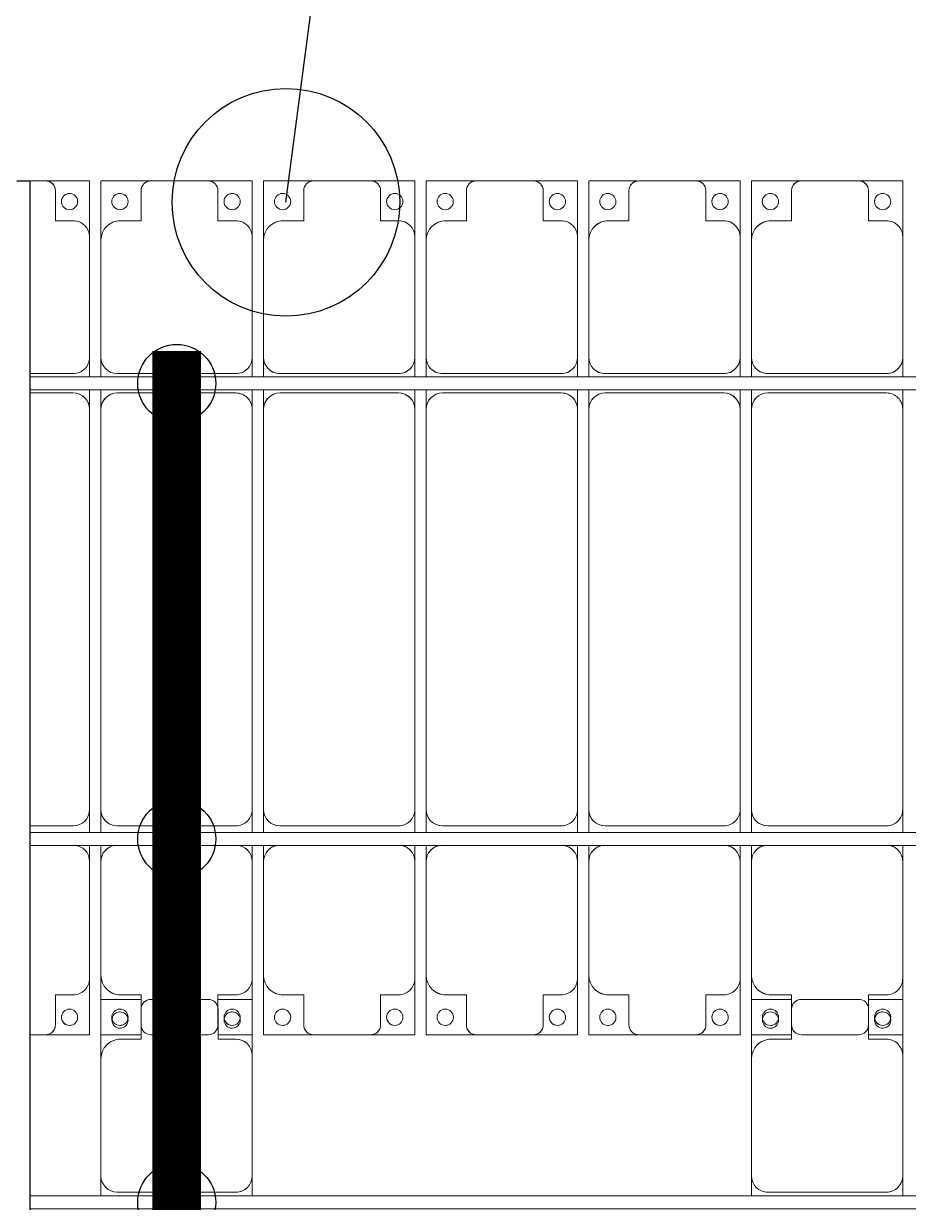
# Model space of a CAD drawing. Header units: millimetres. Extents: x -496478 to -186190, y -204059 to -87354.
# Drawn here: x -367212 to -364492, y -98423 to -94799 of the extents above; entities that cross this region are included whole.
import ezdxf

# ---------------------------------------------------------------- set-up
doc = ezdxf.new("R2010")
doc.units = ezdxf.units.MM
for name, color, linetype, lineweight in [('A-DETL-MBND', 5, 'Continuous', 9), ('A-GENM', 13, 'Continuous', 9), ('S-BEAM', 12, 'Continuous', 9)]:
    doc.layers.add(name, color=color, linetype=linetype, lineweight=lineweight)
for name, color, linetype in [('GC-BICH NEO', 6, 'Continuous'), ('GC-DAY NEO', 5, 'Continuous'), ('GC-HOP 40x60 GIA CUONG', 1, 'Continuous')]:
    doc.layers.add(name, color=color, linetype=linetype)

# ---------------------------------------------------------------- blocks, each defined once
blk = doc.blocks.new('Dải phao đi lại kèm đỡ invester - DẢI PHAO ĐI LẠI-V1-BỐ TRÍ KHUNG KẾT CẤU BÈ PIN 01')
at = {"layer": 'A-DETL-MBND', "color": 8}
for p, q in [((71588.2, 1312.2), (71540, 1312.2)), ((71588.2, 1312.2), (71723.4, 1312.2)), ((71723.4, 1312.2), (71588.2, 1312.2)), ((71723.4, 1312.2), (71723.4, 1139.7)), ((71758.4, 1312.2), (71911.8, 1312.2)), ((71758.4, 1129.7), (71758.4, 1312.2)), ((71911.8, 1312.2), (71758.4, 1312.2)), ((72088.2, 1312.2), (71911.8, 1312.2)), ((72088.2, 1312.2), (72223.4, 1312.2)), ((72223.4, 1312.2), (72088.2, 1312.2)), ((72223.4, 1312.2), (72223.4, 1139.7)), ((72258.4, 1312.2), (72411.8, 1312.2)), ((72258.4, 1129.7), (72258.4, 1312.2)), ((72411.8, 1312.2), (72258.4, 1312.2)), ((72588.2, 1312.2), (72411.8, 1312.2)), ((72588.2, 1312.2), (72723.4, 1312.2)), ((72723.4, 1312.2), (72588.2, 1312.2)), ((72723.4, 1312.2), (72723.4, 1139.7)), ((72758.4, 1312.2), (72911.8, 1312.2)), ((72758.4, 1129.7), (72758.4, 1312.2)), ((72911.8, 1312.2), (72758.4, 1312.2)), ((73088.2, 1312.2), (72911.8, 1312.2)), ((73088.2, 1312.2), (73223.4, 1312.2)), ((73223.4, 1312.2), (73088.2, 1312.2)), ((73223.4, 1312.2), (73223.4, 1139.7)), ((73258.4, 1312.2), (73408.5, 1312.2)), ((73258.4, 1129.7), (73258.4, 1312.2)), ((73408.5, 1312.2), (73258.4, 1312.2)), ((73588.2, 1312.2), (73411.8, 1312.2)), ((73588.2, 1312.2), (73723.4, 1312.2)), ((73723.4, 1312.2), (73588.2, 1312.2)), ((73723.4, 1312.2), (73723.4, 1139.7)), ((73758.4, 1312.2), (73911.8, 1312.2)), ((73758.4, 1129.7), (73758.4, 1312.2)), ((73911.8, 1312.2), (73758.4, 1312.2)), ((74088.2, 1312.2), (73911.8, 1312.2)), ((74088.2, 1312.2), (74223.4, 1312.2)), ((74223.4, 1312.2), (74088.2, 1312.2)), ((74223.4, 1312.2), (74223.4, 1139.7)), ((71618.2, 1189.7), (71618.2, 1282.2)), ((71881.8, 1282.2), (71881.8, 1189.7)), ((72118.2, 1189.7), (72118.2, 1282.2)), ((72381.8, 1282.2), (72381.8, 1189.7)), ((72618.2, 1189.7), (72618.2, 1282.2)), ((72881.8, 1282.2), (72881.8, 1189.7)), ((73118.2, 1189.7), (73118.2, 1282.2)), ((73381.8, 1282.2), (73381.8, 1189.7)), ((73618.2, 1189.7), (73618.2, 1282.2)), ((73881.8, 1282.2), (73881.8, 1189.7)), ((74118.2, 1189.7), (74118.2, 1282.2)), ((71673.4, 1189.7), (71618.2, 1189.7)), ((71881.8, 1189.7), (71818.4, 1189.7)), ((72173.4, 1189.7), (72118.2, 1189.7)), ((72381.8, 1189.7), (72318.4, 1189.7)), ((72673.4, 1189.7), (72618.2, 1189.7)), ((72881.8, 1189.7), (72818.4, 1189.7)), ((73173.4, 1189.7), (73118.2, 1189.7)), ((73381.8, 1189.7), (73318.4, 1189.7)), ((73673.4, 1189.7), (73618.2, 1189.7)), ((73881.8, 1189.7), (73818.4, 1189.7)), ((74173.4, 1189.7), (74118.2, 1189.7)), ((71723.4, 769.7), (71723.4, 1139.7)), ((71758.4, 1129.7), (71758.4, 769.7)), ((72223.4, 769.7), (72223.4, 1139.7)), ((72258.4, 1129.7), (72258.4, 769.7)), ((72723.4, 769.7), (72723.4, 1139.7)), ((72758.4, 1129.7), (72758.4, 769.7)), ((73223.4, 769.7), (73223.4, 1139.7)), ((73258.4, 1129.7), (73258.4, 769.7)), ((73723.4, 769.7), (73723.4, 1139.7)), ((73758.4, 1129.7), (73758.4, 769.7)), ((74223.4, 769.7), (74223.4, 1139.7)), ((71723.4, 769.7), (71723.4, 709.7)), ((71758.4, 709.7), (71758.4, 769.7)), ((72223.4, 769.7), (72223.4, 709.7)), ((72258.4, 709.7), (72258.4, 769.7)), ((72723.4, 769.7), (72723.4, 709.7)), ((72758.4, 709.7), (72758.4, 769.7)), ((73223.4, 769.7), (73223.4, 709.7)), ((73258.4, 709.7), (73258.4, 769.7)), ((73723.4, 769.7), (73723.4, 709.7)), ((73758.4, 709.7), (73758.4, 769.7)), ((74223.4, 769.7), (74223.4, 709.7)), ((71540, 719.7), (71673.4, 719.7)), ((71808.4, 719.7), (72173.4, 719.7)), ((72308.4, 719.7), (72673.4, 719.7)), ((72808.4, 719.7), (73173.4, 719.7)), ((73308.4, 719.7), (73673.4, 719.7)), ((73808.4, 719.7), (74173.4, 719.7)), ((71673.4, 660.3), (71540, 660.3)), ((71723.4, 669.7), (71723.4, 610.3)), ((71758.4, 610.3), (71758.4, 669.7)), ((72173.4, 660.3), (71808.4, 660.3)), ((72223.4, 669.7), (72223.4, 610.3)), ((72258.4, 610.3), (72258.4, 669.7)), ((72673.4, 660.3), (72308.4, 660.3)), ((72723.4, 669.7), (72723.4, 610.3)), ((72758.4, 610.3), (72758.4, 669.7)), ((73173.4, 660.3), (72808.4, 660.3)), ((73223.4, 669.7), (73223.4, 610.3)), ((73258.4, 610.3), (73258.4, 669.7)), ((73673.4, 660.3), (73308.4, 660.3)), ((73723.4, 669.7), (73723.4, 610.3)), ((73758.4, 610.3), (73758.4, 669.7)), ((74173.4, 660.3), (73808.4, 660.3)), ((74223.4, 669.7), (74223.4, 610.3)), ((71723.4, -620.3), (71723.4, 610.3)), ((71758.4, 610.3), (71758.4, -620.3)), ((72223.4, -620.3), (72223.4, 610.3)), ((72258.4, 610.3), (72258.4, -620.3)), ((72723.4, -620.3), (72723.4, 610.3)), ((72758.4, 610.3), (72758.4, -620.3)), ((73223.4, -620.3), (73223.4, 610.3)), ((73258.4, 610.3), (73258.4, -620.3)), ((73723.4, -620.3), (73723.4, 610.3)), ((73758.4, 610.3), (73758.4, -620.3)), ((74223.4, -620.3), (74223.4, 610.3)), ((71723.4, -620.3), (71723.4, -690.3)), ((71758.4, -690.3), (71758.4, -620.3)), ((72223.4, -620.3), (72223.4, -690.3)), ((72258.4, -690.3), (72258.4, -620.3)), ((72723.4, -620.3), (72723.4, -690.3)), ((72758.4, -690.3), (72758.4, -620.3)), ((73223.4, -620.3), (73223.4, -690.3)), ((73258.4, -690.3), (73258.4, -620.3)), ((73723.4, -620.3), (73723.4, -690.3)), ((73758.4, -690.3), (73758.4, -620.3)), ((74223.4, -620.3), (74223.4, -690.3)), ((71540, -670.3), (71673.4, -670.3)), ((71808.4, -670.3), (72173.4, -670.3)), ((72308.4, -670.3), (72673.4, -670.3)), ((72808.4, -670.3), (73173.4, -670.3)), ((73308.4, -670.3), (73673.4, -670.3)), ((73808.4, -670.3), (74173.4, -670.3)), ((71723.4, -730.3), (71723.4, -779.7)), ((71758.4, -779.7), (71758.4, -730.3)), ((72223.4, -730.3), (72223.4, -779.7)), ((72258.4, -779.7), (72258.4, -730.3)), ((72723.4, -730.3), (72723.4, -779.7)), ((72758.4, -779.7), (72758.4, -730.3)), ((73223.4, -730.3), (73223.4, -779.7)), ((73258.4, -779.7), (73258.4, -730.3)), ((73723.4, -730.3), (73723.4, -779.7)), ((73758.4, -779.7), (73758.4, -730.3)), ((74223.4, -730.3), (74223.4, -779.7)), ((71723.4, -1139.7), (71723.4, -779.7)), ((71758.4, -779.7), (71758.4, -1129.7)), ((72223.4, -1139.7), (72223.4, -779.7)), ((72258.4, -779.7), (72258.4, -1129.7)), ((72723.4, -1139.7), (72723.4, -779.7)), ((72758.4, -779.7), (72758.4, -1129.7)), ((73223.4, -1139.7), (73223.4, -779.7)), ((73258.4, -779.7), (73258.4, -1129.7)), ((73723.4, -1139.7), (73723.4, -779.7)), ((73758.4, -779.7), (73758.4, -1129.7)), ((74223.4, -1139.7), (74223.4, -779.7)), ((71723.4, -1139.7), (71723.4, -1312.2)), ((71758.4, -1312.2), (71758.4, -1129.7)), ((72223.4, -1139.7), (72223.4, -1312.2)), ((72258.4, -1312.2), (72258.4, -1129.7)), ((72723.4, -1139.7), (72723.4, -1312.2)), ((72758.4, -1312.2), (72758.4, -1129.7)), ((73223.4, -1139.7), (73223.4, -1312.2)), ((73258.4, -1312.2), (73258.4, -1129.7)), ((73723.4, -1139.7), (73723.4, -1312.2)), ((73758.4, -1312.2), (73758.4, -1129.7)), ((74223.4, -1139.7), (74223.4, -1312.2)), ((71618.2, -1282.2), (71618.2, -1189.7)), ((71618.2, -1189.7), (71673.4, -1189.7)), ((71818.4, -1189.7), (71881.8, -1189.7)), ((71881.8, -1189.7), (71881.8, -1282.2)), ((72118.2, -1282.2), (72118.2, -1189.7)), ((72118.2, -1189.7), (72173.4, -1189.7)), ((72318.4, -1189.7), (72381.8, -1189.7)), ((72381.8, -1189.7), (72381.8, -1282.2)), ((72618.2, -1282.2), (72618.2, -1189.7)), ((72618.2, -1189.7), (72673.4, -1189.7)), ((72818.4, -1189.7), (72881.8, -1189.7)), ((72881.8, -1189.7), (72881.8, -1282.2)), ((73118.2, -1282.2), (73118.2, -1189.7)), ((73118.2, -1189.7), (73173.4, -1189.7)), ((73318.4, -1189.7), (73381.8, -1189.7)), ((73381.8, -1189.7), (73381.8, -1282.2)), ((73618.2, -1282.2), (73618.2, -1189.7)), ((73618.2, -1189.7), (73673.4, -1189.7)), ((73818.4, -1189.7), (73881.8, -1189.7)), ((73881.8, -1189.7), (73881.8, -1282.2)), ((74118.2, -1282.2), (74118.2, -1189.7)), ((74118.2, -1189.7), (74173.4, -1189.7)), ((71540, -1312.2), (71588.2, -1312.2)), ((71723.4, -1312.2), (71588.2, -1312.2)), ((71588.2, -1312.2), (71723.4, -1312.2)), ((71881.8, -1312.2), (71758.4, -1312.2)), ((71911.8, -1312.2), (72088.2, -1312.2)), ((72223.4, -1312.2), (72118.2, -1312.2)), ((72411.8, -1312.2), (72258.4, -1312.2)), ((72258.4, -1312.2), (72411.8, -1312.2)), ((72411.8, -1312.2), (72588.2, -1312.2)), ((72723.4, -1312.2), (72588.2, -1312.2)), ((72588.2, -1312.2), (72723.4, -1312.2)), ((72911.8, -1312.2), (72758.4, -1312.2)), ((72758.4, -1312.2), (72911.8, -1312.2)), ((72911.8, -1312.2), (73088.2, -1312.2)), ((73223.4, -1312.2), (73088.2, -1312.2)), ((73088.2, -1312.2), (73223.4, -1312.2)), ((73408.5, -1312.2), (73258.4, -1312.2)), ((73258.4, -1312.2), (73408.5, -1312.2)), ((73411.8, -1312.2), (73588.2, -1312.2)), ((73723.4, -1312.2), (73588.2, -1312.2)), ((73588.2, -1312.2), (73723.4, -1312.2)), ((73881.8, -1312.2), (73758.4, -1312.2)), ((73911.8, -1312.2), (74088.2, -1312.2)), ((74223.4, -1312.2), (74118.2, -1312.2))]:
    blk.add_line(p, q, dxfattribs=at)
for centre, radius, start, end in [((71588.2, 1282.2), 30, 0, 90), ((71588.2, 1282.2), 30, 75, 90), ((71588.2, 1282.2), 30, 15, 90), ((71588.2, 1282.2), 30, 75, 90), ((71911.8, 1282.2), 30, 90, 180), ((71911.8, 1282.2), 30, 90, 165), ((71911.8, 1282.2), 30, 90, 105), ((71911.8, 1282.2), 30, 90, 105), ((72088.2, 1282.2), 30, 360, 90), ((72088.2, 1282.2), 30, 75, 90), ((72088.2, 1282.2), 30, 15, 90), ((72088.2, 1282.2), 30, 75, 90), ((72411.8, 1282.2), 30, 90, 180), ((72411.8, 1282.2), 30, 90, 165), ((72411.8, 1282.2), 30, 90, 105), ((72411.8, 1282.2), 30, 90, 105), ((72588.2, 1282.2), 30, 0, 90), ((72588.2, 1282.2), 30, 75, 90), ((72588.2, 1282.2), 30, 15, 90), ((72588.2, 1282.2), 30, 75, 90), ((72911.8, 1282.2), 30, 90, 180), ((72911.8, 1282.2), 30, 90, 165), ((72911.8, 1282.2), 30, 90, 105), ((72911.8, 1282.2), 30, 90, 105), ((73088.2, 1282.2), 30, 0, 90), ((73088.2, 1282.2), 30, 75, 90), ((73088.2, 1282.2), 30, 15, 90), ((73088.2, 1282.2), 30, 75, 90), ((73411.8, 1282.2), 30, 90, 180), ((73411.8, 1282.2), 30, 96.316, 165), ((73411.8, 1282.2), 30, 96.316, 105), ((73411.8, 1282.2), 30, 96.316, 105), ((73588.2, 1282.2), 30, 0, 90), ((73588.2, 1282.2), 30, 75, 90), ((73588.2, 1282.2), 30, 15, 90), ((73588.2, 1282.2), 30, 75, 90), ((73911.8, 1282.2), 30, 90, 180), ((73911.8, 1282.2), 30, 90, 165), ((73911.8, 1282.2), 30, 90, 105), ((73911.8, 1282.2), 30, 90, 105), ((74088.2, 1282.2), 30, 0, 90), ((74088.2, 1282.2), 30, 75, 90), ((74088.2, 1282.2), 30, 15, 90), ((74088.2, 1282.2), 30, 75, 90), ((71661.8, 1248.6), 25, 90, 270), ((71661.8, 1248.6), 25, 120, 135), ((71661.8, 1248.6), 25, 90, 105), ((71661.8, 1248.6), 25, 270, 90), ((71816.8, 1248.6), 25, 90, 270), ((71816.8, 1248.6), 25, 270, 90), ((72161.8, 1248.6), 25, 90, 270), ((72161.8, 1248.6), 25, 120, 135), ((72161.8, 1248.6), 25, 90, 105), ((72161.8, 1248.6), 25, 270, 90), ((72316.8, 1248.6), 25, 90, 270), ((72316.8, 1248.6), 25, 270, 90), ((72661.8, 1248.6), 25, 90, 270), ((72661.8, 1248.6), 25, 120, 135), ((72661.8, 1248.6), 25, 90, 105), ((72661.8, 1248.6), 25, 270, 90), ((72816.8, 1248.6), 25, 90, 270), ((72816.8, 1248.6), 25, 270, 90), ((73161.8, 1248.6), 25, 90, 270), ((73161.8, 1248.6), 25, 120, 135), ((73161.8, 1248.6), 25, 90, 105), ((73161.8, 1248.6), 25, 270, 90), ((73316.8, 1248.6), 25, 90, 270), ((73316.8, 1248.6), 25, 270, 90), ((73661.8, 1248.6), 25, 90, 270), ((73661.8, 1248.6), 25, 120, 135), ((73661.8, 1248.6), 25, 90, 105), ((73661.8, 1248.6), 25, 270, 90), ((73816.8, 1248.6), 25, 90, 270), ((73816.8, 1248.6), 25, 270, 90), ((74161.8, 1248.6), 25, 90, 270), ((74161.8, 1248.6), 25, 120, 135), ((74161.8, 1248.6), 25, 90, 105), ((74161.8, 1248.6), 25, 270, 90), ((71661.8, 1248.6), 25, 150, 180), ((72161.8, 1248.6), 25, 150, 180), ((72661.8, 1248.6), 25, 150, 180), ((73161.8, 1248.6), 25, 150, 180), ((73661.8, 1248.6), 25, 150, 180), ((74161.8, 1248.6), 25, 150, 180), ((71673.4, 1139.7), 50, 360, 90), ((71673.4, 1139.7), 50, 45, 90), ((71818.4, 1129.7), 60, 90, 180), ((71818.4, 1129.7), 60, 90, 135), ((72173.4, 1139.7), 50, 360, 90), ((72173.4, 1139.7), 50, 45, 90), ((72318.4, 1129.7), 60, 90, 180), ((72318.4, 1129.7), 60, 90, 135), ((72673.4, 1139.7), 50, 0, 90), ((72673.4, 1139.7), 50, 45, 90), ((72818.4, 1129.7), 60, 90, 180), ((72818.4, 1129.7), 60, 90, 135), ((73173.4, 1139.7), 50, 360, 90), ((73173.4, 1139.7), 50, 45, 90), ((73318.4, 1129.7), 60, 90, 180), ((73318.4, 1129.7), 60, 90, 135), ((73673.4, 1139.7), 50, 0, 90), ((73673.4, 1139.7), 50, 45, 90), ((73818.4, 1129.7), 60, 90, 180), ((73818.4, 1129.7), 60, 90, 135), ((74173.4, 1139.7), 50, 360, 90), ((74173.4, 1139.7), 50, 45, 90), ((71673.4, 769.7), 50, 270, 0), ((71808.4, 769.7), 50, 180, 270), ((72173.4, 769.7), 50, 270, 360), ((72308.4, 769.7), 50, 180, 270), ((72673.4, 769.7), 50, 270, 360), ((72808.4, 769.7), 50, 180, 270), ((73173.4, 769.7), 50, 270, 360), ((73308.4, 769.7), 50, 180, 270), ((73673.4, 769.7), 50, 270, 360), ((73808.4, 769.7), 50, 180, 270), ((74173.4, 769.7), 50, 270, 360), ((71673.4, 769.7), 50, 270, 315), ((71808.4, 769.7), 50, 225, 263.2426), ((72173.4, 769.7), 50, 270, 315), ((72308.4, 769.7), 50, 225, 270), ((72673.4, 769.7), 50, 270, 315), ((72808.4, 769.7), 50, 225, 270), ((73173.4, 769.7), 50, 270, 315), ((73308.4, 769.7), 50, 225, 270), ((73673.4, 769.7), 50, 270, 315), ((73808.4, 769.7), 50, 225, 270), ((74173.4, 769.7), 50, 270, 315), ((71673.4, 610.3), 50, 0, 90), ((71673.4, 610.3), 50, 15, 90), ((71808.4, 610.3), 50, 90, 180), ((71808.4, 610.3), 50, 105, 180), ((72173.4, 610.3), 50, 360, 90), ((72173.4, 610.3), 50, 15, 90), ((72308.4, 610.3), 50, 90, 180), ((72308.4, 610.3), 50, 105, 180), ((72673.4, 610.3), 50, 0, 90), ((72673.4, 610.3), 50, 15, 90), ((72808.4, 610.3), 50, 90, 180), ((72808.4, 610.3), 50, 105, 180), ((73173.4, 610.3), 50, 360, 90), ((73173.4, 610.3), 50, 15, 90), ((73308.4, 610.3), 50, 90, 180), ((73308.4, 610.3), 50, 105, 180), ((73673.4, 610.3), 50, 0, 90), ((73673.4, 610.3), 50, 15, 90), ((73808.4, 610.3), 50, 90, 180), ((73808.4, 610.3), 50, 105, 180), ((74173.4, 610.3), 50, 360, 90), ((74173.4, 610.3), 50, 45, 90), ((74173.4, 610.3), 50, 15, 30), ((71673.4, -620.3), 50, 270, 360), ((71673.4, -620.3), 50, 270, 360), ((71808.4, -620.3), 50, 180, 270), ((71808.4, -620.3), 50, 195, 263.2212), ((72173.4, -620.3), 50, 270, 0), ((72173.4, -620.3), 50, 270, 0), ((72308.4, -620.3), 50, 180, 270), ((72308.4, -620.3), 50, 195, 270), ((72673.4, -620.3), 50, 270, 0), ((72673.4, -620.3), 50, 270, 0), ((72808.4, -620.3), 50, 180, 270), ((72808.4, -620.3), 50, 195, 270), ((73173.4, -620.3), 50, 270, 0), ((73173.4, -620.3), 50, 270, 0), ((73308.4, -620.3), 50, 180, 270), ((73308.4, -620.3), 50, 195, 270), ((73673.4, -620.3), 50, 270, 0), ((73673.4, -620.3), 50, 270, 0), ((73808.4, -620.3), 50, 180, 270), ((73808.4, -620.3), 50, 195, 270), ((74173.4, -620.3), 50, 270, 0), ((74173.4, -620.3), 50, 320.0136, 0), ((74173.4, -620.3), 50, 270, 315), ((71673.4, -779.7), 50, 0, 84.2019), ((71673.4, -779.7), 50, 45, 84.2019), ((71808.4, -779.7), 50, 96.7797, 180), ((71808.4, -779.7), 50, 96.7797, 135), ((72173.4, -779.7), 50, 0, 84.2019), ((72173.4, -779.7), 50, 45, 84.2019), ((72308.4, -779.7), 50, 95.7981, 180), ((72308.4, -779.7), 50, 95.7981, 135), ((72673.4, -779.7), 50, 0, 84.2019), ((72673.4, -779.7), 50, 45, 84.2019), ((72808.4, -779.7), 50, 95.7981, 180), ((72808.4, -779.7), 50, 95.7981, 135), ((73173.4, -779.7), 50, 360, 84.2019), ((73173.4, -779.7), 50, 45, 84.2019), ((73308.4, -779.7), 50, 95.7981, 180), ((73308.4, -779.7), 50, 95.7981, 135), ((73673.4, -779.7), 50, 0, 84.2019), ((73673.4, -779.7), 50, 45, 84.2019), ((73808.4, -779.7), 50, 95.7981, 180), ((73808.4, -779.7), 50, 95.7981, 135), ((74173.4, -779.7), 50, 360, 84.2019), ((74173.4, -779.7), 50, 45, 84.2019), ((71673.4, -1139.7), 50, 270, 0), ((71818.4, -1129.7), 60, 180, 270), ((72173.4, -1139.7), 50, 270, 0), ((72318.4, -1129.7), 60, 180, 270), ((72673.4, -1139.7), 50, 270, 0), ((72818.4, -1129.7), 60, 180, 270), ((73173.4, -1139.7), 50, 270, 360), ((73318.4, -1129.7), 60, 180, 270), ((73673.4, -1139.7), 50, 270, 0), ((73818.4, -1129.7), 60, 180, 270), ((74173.4, -1139.7), 50, 270, 0), ((71673.4, -1139.7), 50, 270, 315), ((71818.4, -1129.7), 60, 225, 270), ((72173.4, -1139.7), 50, 270, 315), ((72318.4, -1129.7), 60, 225, 270), ((72673.4, -1139.7), 50, 270, 315), ((72818.4, -1129.7), 60, 225, 270), ((73173.4, -1139.7), 50, 270, 315), ((73318.4, -1129.7), 60, 225, 270), ((73673.4, -1139.7), 50, 270, 315), ((73818.4, -1129.7), 60, 225, 270), ((74173.4, -1139.7), 50, 270, 315), ((71661.8, -1258.6), 25, 90, 270), ((71661.8, -1258.6), 25, 165, 270), ((71661.8, -1258.6), 25, 270, 90), ((71661.8, -1258.6), 25, 360, 15), ((71816.8, -1258.6), 25, 90, 270), ((71816.8, -1258.6), 25, 270, 90), ((72161.8, -1258.6), 25, 90, 270), ((72161.8, -1258.6), 25, 165, 270), ((72161.8, -1258.6), 25, 270, 90), ((72316.8, -1258.6), 25, 90, 270), ((72316.8, -1258.6), 25, 165, 180), ((72316.8, -1258.6), 25, 270, 90), ((72661.8, -1258.6), 25, 90, 270), ((72661.8, -1258.6), 25, 165, 270), ((72661.8, -1258.6), 25, 270, 90), ((72661.8, -1258.6), 25, 0, 15), ((72816.8, -1258.6), 25, 90, 270), ((72816.8, -1258.6), 25, 165, 180), ((72816.8, -1258.6), 25, 270, 90), ((73161.8, -1258.6), 25, 90, 270), ((73161.8, -1258.6), 25, 165, 270), ((73161.8, -1258.6), 25, 270, 90), ((73161.8, -1258.6), 25, 0, 15), ((73316.8, -1258.6), 25, 90, 270), ((73316.8, -1258.6), 25, 165, 180), ((73316.8, -1258.6), 25, 270, 90), ((73661.8, -1258.6), 25, 90, 270), ((73661.8, -1258.6), 25, 165, 270), ((73661.8, -1258.6), 25, 270, 90), ((73661.8, -1258.6), 25, 360, 15), ((73816.8, -1258.6), 25, 90, 270), ((73816.8, -1258.6), 25, 270, 90), ((74161.8, -1258.6), 25, 90, 270), ((74161.8, -1258.6), 25, 165, 270), ((74161.8, -1258.6), 25, 270, 90), ((71588.2, -1282.2), 30, 270, 360), ((71588.2, -1282.2), 30, 270, 345), ((71588.2, -1282.2), 30, 315, 330), ((71588.2, -1282.2), 30, 315, 330), ((71816.8, -1258.6), 25, 270, 285), ((71911.8, -1282.2), 30, 180, 270), ((72088.2, -1282.2), 30, 270, 360), ((72316.8, -1258.6), 25, 270, 285), ((72411.8, -1282.2), 30, 180, 270), ((72411.8, -1282.2), 30, 195, 270), ((72588.2, -1282.2), 30, 270, 0), ((72588.2, -1282.2), 30, 270, 345), ((72588.2, -1282.2), 30, 315, 330), ((72588.2, -1282.2), 30, 315, 330), ((72816.8, -1258.6), 25, 270, 285), ((72911.8, -1282.2), 30, 180, 270), ((72911.8, -1282.2), 30, 195, 270), ((73088.2, -1282.2), 30, 270, 0), ((73088.2, -1282.2), 30, 270, 345), ((73088.2, -1282.2), 30, 315, 330), ((73088.2, -1282.2), 30, 315, 330), ((73316.8, -1258.6), 25, 270, 285), ((73411.8, -1282.2), 30, 180, 270), ((73411.8, -1282.2), 30, 195, 263.6169), ((73588.2, -1282.2), 30, 270, 0), ((73588.2, -1282.2), 30, 270, 345), ((73588.2, -1282.2), 30, 315, 330), ((73588.2, -1282.2), 30, 315, 330), ((73816.8, -1258.6), 25, 270, 285), ((73911.8, -1282.2), 30, 180, 270), ((74088.2, -1282.2), 30, 270, 360), ((71588.2, -1282.2), 30, 270, 285), ((71588.2, -1282.2), 30, 270, 285), ((72411.8, -1282.2), 30, 255, 270), ((72411.8, -1282.2), 30, 255, 270), ((72588.2, -1282.2), 30, 270, 285), ((72588.2, -1282.2), 30, 270, 285), ((72911.8, -1282.2), 30, 255, 270), ((72911.8, -1282.2), 30, 255, 270), ((73088.2, -1282.2), 30, 270, 285), ((73088.2, -1282.2), 30, 270, 285), ((73411.8, -1282.2), 30, 255, 263.6169), ((73411.8, -1282.2), 30, 255, 263.6169), ((73588.2, -1282.2), 30, 270, 285), ((73588.2, -1282.2), 30, 270, 285)]:
    blk.add_arc(centre, radius, start, end, dxfattribs=at)
blk = doc.blocks.new('Dai phao do pin - DẢI PHAO ĐỠ PIN-V37-BỐ TRÍ KHUNG KẾT CẤU BÈ PIN 01')
at = {"layer": 'A-DETL-MBND', "color": 8}
for p, q in [((68478, 241.6), (68539.7, 241.6)), ((68899.7, 241.6), (68539.7, 241.6)), ((68899.7, 241.6), (69082.2, 241.6)), ((69082.2, 241.6), (69082.2, 118.2)), ((68489.7, 191.6), (68489.7, -173.4)), ((68959.7, 118.2), (68959.7, 181.6)), ((69052.2, 118.2), (68959.7, 118.2)), ((69082.2, -88.2), (69082.2, 88.2)), ((68959.7, -173.4), (68959.7, -118.2)), ((68959.7, -118.2), (69052.2, -118.2)), ((69082.2, -118.2), (69082.2, -223.4)), ((68539.7, -223.4), (68478, -223.4)), ((68539.7, -223.4), (68909.7, -223.4)), ((69082.2, -223.4), (68909.7, -223.4))]:
    blk.add_line(p, q, dxfattribs=at)
for centre, radius, start, end in [((68539.7, 191.6), 50, 90, 180), ((68539.7, 191.6), 50, 135, 173.2039), ((68899.7, 181.6), 60, 0, 90), ((68899.7, 181.6), 60, 0, 45), ((69018.6, 183.2), 25, 0, 180), ((69018.6, 183.2), 25, 180, 360), ((69052.2, 88.2), 30, 0, 90), ((69052.2, -88.2), 30, 270, 0), ((69018.6, -161.8), 25, 0, 180), ((69018.6, -161.8), 25, 60, 90), ((69018.6, -161.8), 25, 30, 45), ((68539.7, -173.4), 50, 180, 270), ((68539.7, -173.4), 50, 180, 225), ((68909.7, -173.4), 50, 270, 360), ((68909.7, -173.4), 50, 321.8601, 360), ((69018.6, -161.8), 25, 180, 0), ((69018.6, -161.8), 25, 0, 15)]:
    blk.add_arc(centre, radius, start, end, dxfattribs=at)
blk = doc.blocks.new('Dai phao do pin - DẢI PHAO ĐỠ PIN-V38-BỐ TRÍ KHUNG KẾT CẤU BÈ PIN 01')
at = {"layer": 'A-DETL-MBND', "color": 8}
for p, q in [((68478, 241.6), (68539.7, 241.6)), ((68899.7, 241.6), (68539.7, 241.6)), ((68899.7, 241.6), (69082.2, 241.6)), ((69082.2, 241.6), (69082.2, 118.2)), ((68489.7, 191.6), (68489.7, -173.4)), ((68959.7, 118.2), (68959.7, 181.6)), ((69052.2, 118.2), (68959.7, 118.2)), ((69082.2, -88.2), (69082.2, 88.2)), ((68959.7, -173.4), (68959.7, -118.2)), ((68959.7, -118.2), (69052.2, -118.2)), ((69082.2, -118.2), (69082.2, -223.4)), ((68539.7, -223.4), (68478, -223.4)), ((68539.7, -223.4), (68909.7, -223.4)), ((69082.2, -223.4), (68909.7, -223.4))]:
    blk.add_line(p, q, dxfattribs=at)
for centre, radius, start, end in [((68539.7, 191.6), 50, 90, 180), ((68539.7, 191.6), 50, 135, 180), ((68899.7, 181.6), 60, 0, 90), ((68899.7, 181.6), 60, 0, 45), ((69018.6, 183.2), 25, 0, 180), ((69018.6, 183.2), 25, 180, 360), ((69052.2, 88.2), 30, 0, 90), ((69052.2, -88.2), 30, 270, 0), ((69018.6, -161.8), 25, 0, 180), ((69018.6, -161.8), 25, 60, 90), ((69018.6, -161.8), 25, 30, 45), ((68539.7, -173.4), 50, 180, 270), ((68539.7, -173.4), 50, 180, 225), ((68909.7, -173.4), 50, 270, 360), ((68909.7, -173.4), 50, 315, 360), ((69018.6, -161.8), 25, 180, 0), ((69018.6, -161.8), 25, 0, 15)]:
    blk.add_arc(centre, radius, start, end, dxfattribs=at)
blk = doc.blocks.new('Dầm C52 - Dầm C52-19519-BỐ TRÍ KHUNG KẾT CẤU BÈ PIN 01')
at = {"layer": 'S-BEAM', "color": 1}
for p, q in [((-3500, 20), (2460, 20)), ((2460, -20), (-3500, -20))]:
    blk.add_line(p, q, dxfattribs=at)
blk = doc.blocks.new('Dầm C52 - Hộp 40x60-24147-BỐ TRÍ KHUNG KẾT CẤU BÈ PIN 01')
at = {"layer": 'S-BEAM', "color": 3, "lineweight": 25}
for p, q in [((37857.1, 20), (37857.1, -20)), ((37857.1, -20), (-37857.1, -20))]:
    blk.add_line(p, q, dxfattribs=at)
blk = doc.blocks.new('HOBANMONG_BEPIN 1_rvt-1-BỐ TRÍ KHUNG KẾT CẤU BÈ PIN 01')
at = {"layer": 'A-GENM', "lineweight": 9}
for name, p, rotation in [('Dải phao đi lại kèm đỡ invester - DẢI PHAO ĐI LẠI-V1-BỐ TRÍ KHUNG KẾT CẤU BÈ PIN 01', (-438732.7, -96596), 0.0007586099545854), ('Dai phao do pin - DẢI PHAO ĐỠ PIN-V37-BỐ TRÍ KHUNG KẾT CẤU BÈ PIN 01', (-366731.7, -166880.7), 90.00075860989342), ('Dai phao do pin - DẢI PHAO ĐỠ PIN-V38-BỐ TRÍ KHUNG KẾT CẤU BÈ PIN 01', (-364731.7, -166880.7), 90.00075860989342)]:
    blk.add_blockref(name, p, dxfattribs=dict(at, rotation=rotation))
at = {"layer": 'S-BEAM', "lineweight": 9}
for name, p, rotation in [('Dầm C52 - Hộp 40x60-24147-BỐ TRÍ KHUNG KẾT CẤU BÈ PIN 01', (-367212.2, -133140), 90.00075860989166), ('Dầm C52 - Dầm C52-19519-BỐ TRÍ KHUNG KẾT CẤU BÈ PIN 01', (-364732.7, -95905.4), 180.0007586094741), ('Dầm C52 - Dầm C52-19519-BỐ TRÍ KHUNG KẾT CẤU BÈ PIN 01', (-364732.7, -97305.4), 180.0007586094741), ('Dầm C52 - Dầm C52-19519-BỐ TRÍ KHUNG KẾT CẤU BÈ PIN 01', (-364732.6, -98422.7), 180.0007586094741)]:
    blk.add_blockref(name, p, dxfattribs=dict(at, rotation=rotation))

msp = doc.modelspace()

# ---------------------------------------------------------------- linework, layer by layer
at = {"layer": 'GC-BICH NEO'}
msp.add_circle((-366405.6, -95348.7), 350, dxfattribs=at)
at = {"layer": 'GC-DAY NEO'}
msp.add_line((-366405.6, -95348.7), (-365366.4, -87416.5), dxfattribs=at)
at = {"layer": 'GC-HOP 40x60 GIA CUONG', "const_width": 150}
msp.add_lwpolyline([(-366741.3, -110805.4), (-366741.3, -95805.4)], dxfattribs=at)
at = {"layer": 'GC-HOP 40x60 GIA CUONG'}
for centre in [(-366741.3, -95905.4), (-366741.3, -97305.4), (-366741.3, -98422.7)]:
    msp.add_circle(centre, 120, dxfattribs=at)

# ---------------------------------------------------------------- block references
at = {"lineweight": 5}
msp.add_blockref('HOBANMONG_BEPIN 1_rvt-1-BỐ TRÍ KHUNG KẾT CẤU BÈ PIN 01', (0, 0), dxfattribs=at)

doc.saveas('drawing.dxf')
